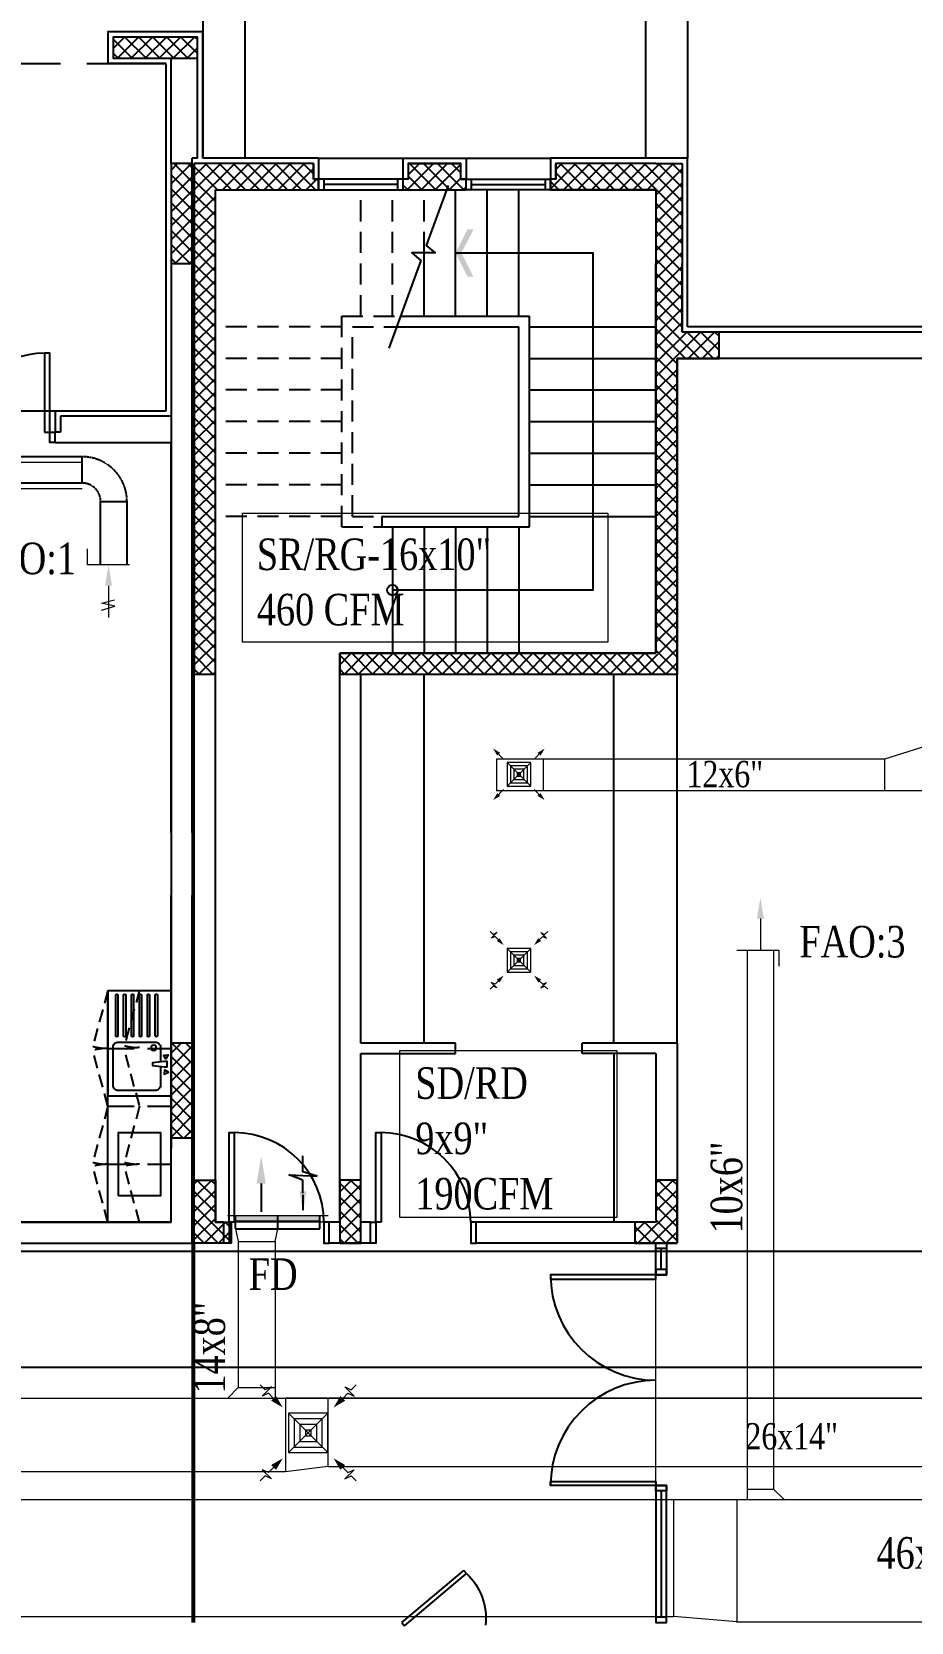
# Model space of a CAD drawing. Extents: x 278386 to 404536, y 8015 to 97114.
# Drawn here: x 352406 to 360749, y 68438 to 83535 of the extents above; entities that cross this region are included whole.
import ezdxf

# ---------------------------------------------------------------- set-up
doc = ezdxf.new("R2010")
doc.units = 0
doc.header["$LTSCALE"] = 2
doc.header["$MEASUREMENT"] = 0
for name, pattern in [('1-BLOCK-A_FLOOR PLAN$0$HIDDEN', [0.375, 0.25, -0.125]), ('1-BLOCK-A_FLOOR PLAN$0$HIDDEN2', [0.1875, 0.125, -0.0625]), ('HIDDEN', [0.375, 0.25, -0.125])]:
    doc.linetypes.add(name, pattern=pattern)
doc.layers.get('0').update_dxf_attribs({"color": 1})
for name, color, linetype, lineweight in [('-D', 2, 'Continuous', 13), ('-DT', 4, 'Continuous', 13), ('ac duct1', 50, 'Continuous', 13), ('fresh air', 6, 'Continuous', 13)]:
    doc.layers.add(name, color=color, linetype=linetype, lineweight=lineweight)
for name, color, linetype in [('1-BLOCK-A_FLOOR PLAN$0$ARCH', 1, '1-BLOCK-A_FLOOR PLAN$0$HIDDEN2'), ('1-BLOCK-A_FLOOR PLAN$0$CLADDING', 1, 'Continuous'), ('1-BLOCK-A_FLOOR PLAN$0$COL', 1, 'Continuous'), ('1-BLOCK-A_FLOOR PLAN$0$COL-HAT', 1, 'Continuous'), ('1-BLOCK-A_FLOOR PLAN$0$COLUMN', 1, 'Continuous'), ('1-BLOCK-A_FLOOR PLAN$0$Counter', 11, 'Continuous'), ('1-BLOCK-A_FLOOR PLAN$0$DOOR', 1, 'Continuous'), ('1-BLOCK-A_FLOOR PLAN$0$EL', 1, 'Continuous'), ('1-BLOCK-A_FLOOR PLAN$0$EXP-JOINT', 1, 'Continuous'), ('1-BLOCK-A_FLOOR PLAN$0$FIXT KIT', 1, 'Continuous'), ('1-BLOCK-A_FLOOR PLAN$0$Hidden', 1, '1-BLOCK-A_FLOOR PLAN$0$HIDDEN'), ('1-BLOCK-A_FLOOR PLAN$0$KITCHEN', 1, 'Continuous'), ('1-BLOCK-A_FLOOR PLAN$0$STAIR', 1, 'Continuous'), ('1-BLOCK-A_FLOOR PLAN$0$Stairs', 1, 'Continuous'), ('1-BLOCK-A_FLOOR PLAN$0$WALL', 1, 'Continuous'), ('1-BLOCK-A_FLOOR PLAN$0$WIN', 1, 'Continuous'), ('ACGRILL', 7, 'Continuous'), ('ex text', 93, 'Continuous'), ('ext', 93, 'Continuous'), ('TITLE-A$0$1-BLOCK-A_FLOOR PLAN$0$ROAD', 1, 'Continuous')]:
    doc.layers.add(name, color=color, linetype=linetype)
doc.styles.add('IBA', font='romantic.ttf', dxfattribs={"width": 0.8, "height": 0.3})
doc.styles.add('manohar', font='romantic.ttf', dxfattribs={"width": 0.8, "height": 0.25})
pattern_1 = [(45, (-807.44601, -362.50535), (-0.066291261, 0.066291261), []), (135, (-807.44601, -362.50535), (-0.066291261, -0.066291261), [])]

# ---------------------------------------------------------------- blocks, each defined once
blk = doc.blocks.new('SA')
at = {"color": 7}
blk.add_line((-3, 0), (0, 0), dxfattribs=at)
blk.add_solid([(-3, -0.33), (-3, 0.33), (-5, 0)], dxfattribs=at)
blk = doc.blocks.new('A$C364C0CB1')
at = {"layer": '-DT'}
blk.add_lwpolyline([(-0.224, 0), (0.175, 0), (0.175, 0.152)], dxfattribs=at)
at = {"layer": '-DT', "xscale": 0.1000000000000014, "yscale": 0.1000000000000014, "zscale": 0.1000000000000014, "rotation": 90}
blk.add_blockref('SA', (0, 0), dxfattribs=at)
blk = doc.blocks.new('RA')
for p, q in [((-2, 0), (-5, 0)), ((-4.32, -0.67), (-3.95, 0.58)), ((-3.95, 0.58), (-3.66, -0.68)), ((-3.66, -0.68), (-3.32, 0.56))]:
    blk.add_line(p, q)
blk.add_solid([(-2, 0.33), (-2, -0.33), (0, 0)])
blk = doc.blocks.new('A$C5D7019D5')
at = {"layer": '-DT'}
blk.add_lwpolyline([(-0.199, 0), (0.199, 0), (0.199, 0.152)], dxfattribs=at)
at = {"layer": '-DT', "xscale": 0.1000000000000014, "yscale": 0.1000000000000014, "zscale": 0.1000000000000014, "rotation": 90}
blk.add_blockref('RA', (0, 0), dxfattribs=at)
blk = doc.blocks.new('1-BLOCK-A_FLOOR PLAN$0$W80')
at = {"color": 8}
for p, q in [((0, 0.1), (0.8, 0.1)), ((0.8, 0), (0, 0)), ((0.05, 0), (0.05, 0.1)), ((0.75, 0.05), (0.05, 0.05)), ((0.75, 0.1), (0.75, 0))]:
    blk.add_line(p, q, dxfattribs=at)
blk = doc.blocks.new('1-BLOCK-A_FLOOR PLAN$0$20d100l')
at = {"color": 8}
for points in [[(0.1, 0.2), (0.05, 0.2), (0.05, 1.05), (0.1, 1.05), (0.1, 0.2)], [(0, 0.2), (0.05, 0.2), (0.05, 0), (0, 0)], [(1, 0.2), (0.95, 0.2), (0.95, 0), (1, 0)]]:
    blk.add_lwpolyline(points, dxfattribs=at)
blk.add_arc((0.1, 0.2), 0.85, 0, 90, dxfattribs=at)
blk = doc.blocks.new('1-BLOCK-A_FLOOR PLAN$0$DOOR-1')
at = {"layer": '1-BLOCK-A_FLOOR PLAN$0$DOOR', "color": 9}
for p, q in [((0, 0), (-0.461, -0.549)), ((0, 0), (0.029, -0.024)), ((0.029, -0.024), (-0.432, -0.573)), ((-0.432, -0.573), (-0.461, -0.549))]:
    blk.add_line(p, q, dxfattribs=at)
blk.add_arc((-0.034, -0.194), 0.55, 223.5862, 275.8832, dxfattribs=at)
blk = doc.blocks.new('1-BLOCK-A_FLOOR PLAN$0$sk-s-100')
at = {"color": 8}
for p, q in [((1, 0), (0, 0)), ((0, -0.6), (0, 0)), ((1, -0.6), (1, 0)), ((1, -0.6), (0, -0.6))]:
    blk.add_line(p, q, dxfattribs=at)
blk.add_lwpolyline([(0.279, -0.1), (0.1, -0.1, 0.414214), (0.05, -0.15), (0.05, -0.5, 0.414214), (0.1, -0.55), (0.46, -0.55, 0.414214), (0.51, -0.5), (0.51, -0.15, 0.414214), (0.46, -0.1), (0.321, -0.1)], format="xyb", dxfattribs=at)
for points in [[(0.247, -0.061), (0.204, -0.064), (0.224, -0.025)], [(0.275, -0.062), (0.275, -0.038), (0.325, -0.038), (0.325, -0.062), (0.312, -0.175), (0.288, -0.175)], [(0.386, -0.072), (0.389, -0.029), (0.35, -0.049)]]:
    blk.add_lwpolyline(points, close=True, dxfattribs=at)
for points in [[(0.955, -0.13), (0.57, -0.13, 1), (0.57, -0.15), (0.955, -0.15, 1)], [(0.955, -0.205), (0.57, -0.205, 1), (0.57, -0.225), (0.955, -0.225, 1)], [(0.955, -0.28), (0.57, -0.28, 1), (0.57, -0.3), (0.955, -0.3, 1)], [(0.955, -0.355), (0.57, -0.355, 1), (0.57, -0.375), (0.955, -0.375, 1)], [(0.955, -0.43), (0.57, -0.43, 1), (0.57, -0.45), (0.955, -0.45, 1)], [(0.955, -0.505), (0.57, -0.505, 1), (0.57, -0.525), (0.955, -0.525, 1)]]:
    blk.add_lwpolyline(points, format="xyb", close=True, dxfattribs=at)
blk.add_circle((0.455, -0.165), 0.025, dxfattribs=at)
blk = doc.blocks.new('1-BLOCK-A_FLOOR PLAN', base_point=(138.43, 17.087))
at = {"layer": '1-BLOCK-A_FLOOR PLAN$0$COL-HAT', "linetype": 'Continuous'}
h = blk.add_hatch(dxfattribs=at)
h.set_pattern_fill('ANSI37', color=8, scale=0.75, style=0)
h.set_pattern_definition([(45, (89.25, 90.05), (-0.066291, 0.066291), []), (135, (89.25, 90.05), (-0.066291, -0.066291), [])])
h.paths.add_polyline_path([(90.05, 90.05), (90.05, 90.25), (89.25, 90.25), (89.25, 90.2), (89.25, 90.05)])
at = {"layer": '1-BLOCK-A_FLOOR PLAN$0$COL-HAT'}
h = blk.add_hatch(dxfattribs=at)
h.set_pattern_fill('ANSI37', color=8, scale=0.75, style=0)
h.set_pattern_definition([(45, (89.8, 88.1), (-0.066291, 0.066291), []), (135, (89.8, 88.1), (-0.066291, -0.066291), [])])
h.paths.add_polyline_path([(90, 89.05), (89.8, 89.05), (89.8, 88.1), (90, 88.1)])
at = {"layer": '1-BLOCK-A_FLOOR PLAN$0$COL-HAT', "linetype": 'Continuous'}
h = blk.add_hatch(dxfattribs=at)
h.set_pattern_fill('ANSI37', color=8, scale=0.75, style=0)
h.set_pattern_definition([(45, (90.02, 84.2), (-0.0662913, 0.0662913), []), (135, (90.02, 84.2), (-0.0662913, -0.0662913), [])])
h.paths.add_polyline_path([(91.15, 89.05), (90.02, 89.05), (90.02, 84.2), (90.22, 84.2), (90.22, 88.8), (91.2, 88.8), (91.2, 88.9), (91.15, 88.9)])
h = blk.add_hatch(dxfattribs=at)
h.set_pattern_fill('ANSI37', color=8, scale=0.75, style=0)
h.set_pattern_definition([(45, (91.4, 84.2), (-0.0662913, 0.0662913), []), (135, (91.4, 84.2), (-0.0662913, -0.0662913), [])])
h.paths.add_polyline_path([(94.65, 89.05), (94.4, 89.05), (93.45, 89.05), (93.45, 88.9), (93.4, 88.9), (93.4, 88.8), (94.4, 88.8), (94.4, 84.4), (91.4, 84.4), (91.4, 84.2), (94.6, 84.2), (94.6, 87.2), (95, 87.2), (95, 87.45), (94.65, 87.45)])
h = blk.add_hatch(dxfattribs=at)
h.set_pattern_fill('ANSI37', color=8, scale=0.75, style=0)
h.set_pattern_definition([(45, (92, 88.79958), (-0.066291, 0.066291), []), (135, (92, 88.79958), (-0.066291, -0.066291), [])])
h.paths.add_polyline_path([(92.55, 89.05), (92.05, 89.05), (92.05, 88.9), (92, 88.9), (92, 88.8), (92.6, 88.8), (92.6, 88.9), (92.55, 88.9)])
at = {"layer": '1-BLOCK-A_FLOOR PLAN$0$COL-HAT'}
h = blk.add_hatch(dxfattribs=at)
h.set_pattern_fill('ANSI37', color=8, scale=0.75, style=0)
h.set_pattern_definition(pattern_1)
h.paths.add_polyline_path([(90, 80.7), (89.8, 80.7), (89.8, 79.8), (90, 79.8)])
h = blk.add_hatch(dxfattribs=at)
h.set_pattern_fill('ANSI37', color=8, scale=0.75, style=0)
h.set_pattern_definition(pattern_1)
h.paths.add_polyline_path([(90.02, 78.8), (90.02, 79.4), (90.22, 79.4), (90.22, 79), (90.37, 79), (90.37, 78.8)])
h = blk.add_hatch(dxfattribs=at)
h.set_pattern_fill('ANSI37', color=8, scale=0.75, style=0)
h.set_pattern_definition(pattern_1)
h.paths.add_polyline_path([(91.6, 78.8), (91.6, 79.4), (91.4, 79.4), (91.4, 78.8)])
h = blk.add_hatch(dxfattribs=at)
h.set_pattern_fill('ANSI37', color=8, scale=0.75, style=0)
h.set_pattern_definition(pattern_1)
h.paths.add_polyline_path([(94.6, 79.4), (94.4, 79.4), (94.4, 79), (94.2, 79), (94.2, 78.8), (94.6, 78.8)])
at = {"layer": '1-BLOCK-A_FLOOR PLAN$0$ARCH', "color": 8, "linetype": '1-BLOCK-A_FLOOR PLAN$0$HIDDEN'}
blk.add_line((83, 90), (89.2, 90), dxfattribs=at)
at = {"layer": '1-BLOCK-A_FLOOR PLAN$0$CLADDING', "color": 8}
for p, q in [((90.1, 89.1), (90.1, 90.3)), ((89.75, 90), (89.2, 90)), ((89.75, 90), (89.75, 86.7)), ((91.15, 89.1), (90.1, 89.1)), ((91.2, 89.1), (90.1, 89.1)), ((91.2, 89.1), (91.2, 88.9)), ((92, 89.1), (92, 88.9)), ((92, 89.1), (92.6, 89.1)), ((92.6, 89.1), (92.6, 88.9)), ((94.7, 89.1), (93.4, 89.1)), ((93.4, 89.1), (93.4, 88.9)), ((94.7, 87.5), (94.7, 89.099)), ((97.2, 87.5), (94.7, 87.5)), ((88.7, 86.7), (88.7, 86.5)), ((89.75, 86.7), (88.7, 86.7))]:
    blk.add_line(p, q, dxfattribs=at)
blk.add_lwpolyline([(90.1, 90.3), (89.2, 90.3), (89.2, 90.25), (89.2, 90.25), (89.2, 90), (89.75, 90)], dxfattribs=at)
at = {"layer": '1-BLOCK-A_FLOOR PLAN$0$COL', "color": 8}
blk.add_lwpolyline([(90.05, 90.05), (90.05, 90.25), (89.25, 90.25), (89.25, 90.2), (89.25, 90.2), (89.25, 90.05), (90.05, 90.05)], dxfattribs=at)
blk.add_lwpolyline([(89.8, 88.1), (90, 88.1), (90, 89.05), (89.8, 89.05)], close=True, dxfattribs=at)
at = {"layer": '1-BLOCK-A_FLOOR PLAN$0$COLUMN', "color": 8}
for p, q in [((91.15, 89.05), (90.02, 89.05)), ((90.02, 89.05), (90.02, 84.2)), ((91.15, 88.9), (91.15, 89.05)), ((94.4, 89.05), (94.65, 89.05)), ((94.65, 89.05), (94.65, 87.45)), ((90.22, 88.8), (91.2, 88.8)), ((90.22, 84.2), (90.22, 88.8)), ((91.2, 88.9), (91.15, 88.9)), ((91.2, 88.8), (91.2, 88.9)), ((94.6, 87.2), (94.6, 84.2)), ((91.4, 84.4), (91.4, 84.2)), ((91.4, 84.4), (94.4, 84.4)), ((90.22, 84.2), (90.02, 84.2)), ((94.6, 84.2), (91.4, 84.2))]:
    blk.add_line(p, q, dxfattribs=at)
for points in [[(92.6, 88.9), (92.55, 88.9), (92.55, 89.05), (92.05, 89.05), (92.05, 88.9), (92, 88.9), (92, 88.8), (92.6, 88.8)], [(90, 80.7), (89.8, 80.7), (89.8, 79.8), (90, 79.8)], [(90.02, 78.8), (90.02, 79.4), (90.22, 79.4), (90.22, 79), (90.37, 79), (90.37, 78.8)], [(91.6, 78.8), (91.6, 79.4), (91.4, 79.4), (91.4, 78.8)], [(94.6, 78.8), (94.6, 79.4), (94.4, 79.4), (94.4, 79), (94.2, 79), (94.2, 78.8)]]:
    blk.add_lwpolyline(points, close=True, dxfattribs=at)
for points in [[(94.4, 89.05), (93.45, 89.05), (93.45, 88.9), (93.4, 88.9), (93.4, 88.8), (94.4, 88.8), (94.4, 88.8), (94.4, 84.4)], [(94.6, 87.2), (95, 87.2), (95, 87.45), (94.65, 87.45)]]:
    blk.add_lwpolyline(points, dxfattribs=at)
at = {"layer": '1-BLOCK-A_FLOOR PLAN$0$Counter', "color": 8}
for p, q in [((92.2, 80.7), (92.2, 84.2)), ((94, 80.7), (94, 84.2)), ((94.6, 80.7), (94.6, 84.2)), ((94, 80.6), (94, 79))]:
    blk.add_line(p, q, dxfattribs=at)
at = {"layer": '1-BLOCK-A_FLOOR PLAN$0$DOOR', "color": 8}
for points in [[(88.6, 86.5), (88.65, 86.5), (88.65, 87.25), (88.6, 87.25), (88.6, 86.5)], [(88.7, 86.4), (88.65, 86.4), (88.65, 86.5), (88.7, 86.5)]]:
    blk.add_lwpolyline(points, dxfattribs=at)
for points in [[(94.4, 78.5), (93.4, 78.5), (93.4, 78.46), (94.4, 78.46)], [(94.4, 76.5), (93.4, 76.5), (93.4, 76.54), (94.4, 76.54)]]:
    blk.add_lwpolyline(points, close=True, dxfattribs=at)
for centre, radius, start, end in [((88.6, 86.5), 0.75, 90, 180), ((94.4, 78.5), 1, 180, 270), ((94.4, 76.5), 1, 90, 180)]:
    blk.add_arc(centre, radius, start, end, dxfattribs=at)
at = {"layer": '1-BLOCK-A_FLOOR PLAN$0$EL', "color": 8, "linetype": '1-BLOCK-A_FLOOR PLAN$0$HIDDEN', "ltscale": 0.25}
for points in [[(89.2, 81.2), (89.057, 80.669, 0.065901), (89.2, 80.65)], [(89.5, 81.207), (89.357, 80.676, 0.065901), (89.5, 80.657)], [(89.2, 80.1), (89.057, 80.631, -0.065901), (89.2, 80.65)], [(89.5, 80.107), (89.357, 80.638, -0.065901), (89.5, 80.657)], [(89.2, 80.1), (89.057, 79.569, 0.065901), (89.2, 79.55)], [(89.5, 80.1), (89.357, 79.569, 0.065901), (89.5, 79.55)], [(89.2, 79), (89.057, 79.531, -0.065901), (89.2, 79.55)], [(89.5, 79), (89.357, 79.531, -0.065901), (89.5, 79.55)]]:
    blk.add_lwpolyline(points, format="xyb", dxfattribs=at)
at = {"layer": '1-BLOCK-A_FLOOR PLAN$0$EXP-JOINT', "color": 8}
for p, q in [((90, 78.8), (90, 75.2)), ((90.02, 78.8), (90.02, 75.2))]:
    blk.add_line(p, q, dxfattribs=at)
at = {"layer": '1-BLOCK-A_FLOOR PLAN$0$FIXT KIT', "color": 8}
blk.add_lwpolyline([(89.3, 79.25), (89.3, 79.85), (89.7, 79.85), (89.7, 79.25)], close=True, dxfattribs=at)
at = {"layer": '1-BLOCK-A_FLOOR PLAN$0$Hidden', "color": 8, "ltscale": 0.5}
for p, q in [((89.2, 80.65), (89.8, 80.65)), ((89.2, 80.1), (89.8, 80.1)), ((89.2, 79.55), (89.8, 79.55))]:
    blk.add_line(p, q, dxfattribs=at)
at = {"layer": '1-BLOCK-A_FLOOR PLAN$0$KITCHEN', "color": 8}
for p, q in [((89.2, 81.2), (89.8, 81.2)), ((89.2, 79), (89.2, 81.2))]:
    blk.add_line(p, q, dxfattribs=at)
at = {"layer": '1-BLOCK-A_FLOOR PLAN$0$STAIR', "color": 8, "linetype": '1-BLOCK-A_FLOOR PLAN$0$HIDDEN2', "ltscale": 0.8}
for p, q in [((91.6, 87.6), (91.6, 88.8)), ((91.9, 87.6), (91.9, 88.8)), ((92.2, 88.2), (92.2, 88.8)), ((91.42, 87.6), (91.976, 87.6)), ((91.42, 85.6), (91.42, 87.6)), ((91.42, 87.5), (90.22, 87.5)), ((91.52, 87.5), (91.94, 87.5)), ((91.52, 85.7), (91.52, 87.5)), ((91.42, 87.2), (90.22, 87.2)), ((91.42, 86.9), (90.22, 86.9)), ((91.42, 86.6), (90.22, 86.6)), ((91.42, 86.3), (90.22, 86.3)), ((91.42, 86), (90.22, 86)), ((91.42, 85.7), (90.22, 85.7)), ((91.42, 85.6), (91.8, 85.6)), ((91.52, 85.7), (91.8, 85.7))]:
    blk.add_line(p, q, dxfattribs=at)
at = {"layer": '1-BLOCK-A_FLOOR PLAN$0$STAIR', "color": 8}
for p, q in [((92.5, 87.6), (92.5, 88.8)), ((92.8, 87.6), (92.8, 88.8)), ((93.1, 87.6), (93.1, 88.8)), ((92.2, 87.6), (92.2, 88.2)), ((91.976, 87.6), (93.2, 87.6)), ((93.2, 85.6, 0), (93.2, 87.6)), ((91.94, 87.5), (93.1, 87.5)), ((93.1, 85.7, 0), (93.1, 87.5)), ((93.2, 87.5), (94.4, 87.5)), ((93.2, 87.2), (94.4, 87.2)), ((93.2, 86.9), (94.4, 86.9)), ((93.2, 86.6), (94.4, 86.6)), ((93.2, 86.3), (94.4, 86.3)), ((93.2, 86), (94.4, 86)), ((91.8, 85.7), (91.8, 85.6)), ((91.8, 85.7), (93.1, 85.7)), ((91.8, 85.6), (93.2, 85.6)), ((91.9, 85.6), (91.9, 84.4)), ((92.2, 85.6), (92.2, 84.4)), ((92.5, 85.6), (92.5, 84.4)), ((92.8, 85.6), (92.8, 84.4)), ((93.1, 85.6), (93.1, 84.4)), ((93.2, 85.7), (94.4, 85.7))]:
    blk.add_line(p, q, dxfattribs=at)
at = {"layer": '1-BLOCK-A_FLOOR PLAN$0$STAIR', "color": 8, "linetype": 'Continuous'}
blk.add_lwpolyline([(92.428, 88.841), (92.22, 88.27), (92.304, 88.2), (92.085, 88.2), (92.169, 88.13), (91.866, 87.295)], dxfattribs=at)
at = {"layer": '1-BLOCK-A_FLOOR PLAN$0$STAIR', "color": 8}
blk.add_lwpolyline([(92.5, 88.2), (93.8, 88.2), (93.8, 85), (91.9, 85)], dxfattribs=at)
blk.add_circle((91.9, 85), 0.05, dxfattribs=at)
for points in [[(92.669, 88.425), (92.556, 88.2), (92.613, 88.425), (92.5, 88.2)], [(92.669, 87.974), (92.556, 88.2), (92.613, 87.974), (92.5, 88.2)]]:
    blk.add_solid(points, dxfattribs=at)
at = {"layer": '1-BLOCK-A_FLOOR PLAN$0$Stairs', "color": 8}
for p, q in [((94.3, 96.699), (94.3, 89.1)), ((94.7, 96.699), (94.7, 89.1)), ((90.1, 91.331), (90.1, 89.1)), ((90.5, 91.1), (90.5, 89.1))]:
    blk.add_line(p, q, dxfattribs=at)
at = {"layer": '1-BLOCK-A_FLOOR PLAN$0$WALL', "color": 8}
for p, q in [((89.8, 89.05), (89.8, 90.05)), ((90.05, 89.101), (90.05, 90.05)), ((90.05, 89.101), (90, 89.101)), ((90, 89.05), (90, 89.101)), ((90.02, 78.8), (90.02, 89.05)), ((91.15, 89.05), (91.15, 88.9)), ((92.05, 89.05), (92.05, 88.9)), ((92.05, 89.05), (92.55, 89.05)), ((92.55, 88.9), (92.55, 89.05)), ((94.4, 89.05), (93.45, 89.05)), ((93.45, 88.9), (93.45, 89.05)), ((90, 88.8), (90, 80)), ((90.22, 88.8), (91.15, 88.8)), ((90.22, 88.8), (91.2, 88.8)), ((90.22, 79), (90.22, 88.8)), ((91.15, 88.9), (91.2, 88.9)), ((91.2, 88.9), (91.2, 88.8)), ((92, 88.9), (92, 88.8)), ((92.05, 88.9), (92, 88.9)), ((92, 88.8), (92.6, 88.8)), ((92.55, 88.9), (92.6, 88.9)), ((92.6, 88.8), (92.6, 88.9)), ((93.45, 88.9), (93.4, 88.9)), ((93.4, 88.8), (93.4, 88.9)), ((94.4, 88.8), (93.4, 88.8)), ((89.8, 88.099), (89.8, 86.65)), ((90, 82.7), (90, 88.099)), ((94.4, 84.4), (94.4, 88.1)), ((94.65, 87.45), (94.65, 88.099)), ((97.25, 87.45), (94.65, 87.45)), ((97.25, 87.2), (94.6, 87.2)), ((94.6, 84.2), (94.6, 87.2)), ((89.8, 86.8), (89.8, 79.7)), ((88.75, 86.65), (88.75, 86.5)), ((89.8, 86.65), (88.75, 86.65)), ((88.7, 86.4), (88.7, 86.5)), ((88.75, 86.5), (88.7, 86.5)), ((88.7, 86.4), (89.8, 86.4)), ((89.8, 82.7), (89.8, 86.4)), ((94.4, 84.4), (91.4, 84.4)), ((91.4, 79), (91.4, 84.4)), ((94.6, 84.2), (91.6, 84.2)), ((91.6, 80.7), (91.6, 84.2)), ((89.8, 79), (89.8, 82.1)), ((90, 80), (90, 82.1)), ((92.5, 80.7), (91.6, 80.7)), ((92.5, 80.6), (92.5, 80.7)), ((94.6, 80.7), (93.7, 80.7)), ((93.7, 80.6), (93.7, 80.7)), ((94.6, 80.7), (94.6, 78.8)), ((91.6, 79), (91.6, 80.6)), ((91.6, 80.6), (92.5, 80.6)), ((94.4, 80.6), (93.7, 80.6)), ((94.4, 80.6), (94.4, 79)), ((90, 79.8), (90, 79.5)), ((90, 78.8), (90, 79.8)), ((85.2, 79), (89.8, 79)), ((89.8, 79), (88.2, 79)), ((90.3, 79), (90.22, 79)), ((90.3, 78.8), (90.3, 79)), ((91.4, 79), (91.3, 79)), ((91.4, 79), (91.3, 79)), ((91.3, 78.8), (91.3, 79)), ((91.693, 79), (91.6, 79)), ((91.693, 78.8), (91.693, 79)), ((94.4, 79), (92.693, 79)), ((92.693, 78.8), (92.693, 79)), ((85.2, 78.8), (90, 78.8)), ((90.3, 78.8), (90.02, 78.8)), ((91.693, 78.8), (91.3, 78.8)), ((91.693, 78.8), (91.3, 78.8)), ((94.6, 78.8), (92.693, 78.8))]:
    blk.add_line(p, q, dxfattribs=at)
at = {"layer": '1-BLOCK-A_FLOOR PLAN$0$WIN', "color": 8}
for p, q in [((91.2, 89.1), (92, 89.1)), ((92.6, 89.1), (93.4, 89.1)), ((92.6, 88.9), (93.4, 88.9)), ((93.4, 88.8), (92.6, 88.8)), ((92.65, 88.8), (92.65, 88.9)), ((92.65, 88.85), (93.35, 88.85)), ((93.35, 88.9), (93.35, 88.8)), ((88.7, 86.7), (83.5, 86.7)), ((94.45, 78.55), (94.45, 78.75)), ((94.45, 76.45), (94.45, 75.25))]:
    blk.add_line(p, q, dxfattribs=at)
for points in [[(94.4, 78.8), (94.5, 78.8), (94.5, 78.75), (94.4, 78.75)], [(94.5, 78.5), (94.4, 78.5), (94.4, 78.8), (94.5, 78.8)], [(94.4, 78.5), (94.5, 78.5), (94.5, 78.55), (94.4, 78.55)], [(94.4, 76.5), (94.5, 76.5), (94.5, 76.45), (94.4, 76.45)], [(94.5, 76.5), (94.4, 76.5), (94.4, 75.2), (94.5, 75.2)], [(94.4, 75.2), (94.5, 75.2), (94.5, 75.25), (94.4, 75.25)]]:
    blk.add_lwpolyline(points, close=True, dxfattribs=at)
at = {"layer": '1-BLOCK-A_FLOOR PLAN$0$DOOR', "color": 8}
for p in [(90.3, 78.8), (91.693, 78.8)]:
    blk.add_blockref('1-BLOCK-A_FLOOR PLAN$0$20d100l', p, dxfattribs=at)
at = {"layer": '1-BLOCK-A_FLOOR PLAN$0$DOOR', "color": 8, "xscale": -1.074163732235149, "yscale": 1.074163732235093, "zscale": 1.074163732235047, "rotation": 90.00000008468442}
blk.add_blockref('1-BLOCK-A_FLOOR PLAN$0$DOOR-1', (91.988, 75.2), dxfattribs=at)
at = {"layer": '1-BLOCK-A_FLOOR PLAN$0$FIXT KIT', "color": 8, "xscale": -1, "rotation": 269.9999999999968}
blk.add_blockref('1-BLOCK-A_FLOOR PLAN$0$sk-s-100', (89.8, 80.2), dxfattribs=at)
at = {"layer": '1-BLOCK-A_FLOOR PLAN$0$WIN', "color": 8, "xscale": -1, "rotation": 180}
blk.add_blockref('1-BLOCK-A_FLOOR PLAN$0$W80', (91.2, 88.9), dxfattribs=at)
blk = doc.blocks.new('A$C51B27907')
blk.add_blockref('1-BLOCK-A_FLOOR PLAN', (123.971, 2.307))
blk = doc.blocks.new('G R 12')
at = {"layer": '-DT', "color": 7}
for p, q in [((-0.426, 0.426), (-0.38, 0.38)), ((-0.426, 0.426), (-0.38, 0.38)), ((0.426, 0.426), (0.38, 0.38)), ((0.426, 0.426), (0.38, 0.38)), ((-0.407, 0.326), (-0.324, 0.408)), ((-0.407, 0.326), (-0.324, 0.408)), ((-0.352, 0.352), (-0.407, 0.326)), ((-0.352, 0.352), (-0.407, 0.326)), ((-0.324, 0.408), (-0.38, 0.38)), ((-0.324, 0.408), (-0.38, 0.38)), ((-0.352, 0.352), (-0.306, 0.306)), ((-0.352, 0.352), (-0.306, 0.306)), ((0.352, 0.352), (0.306, 0.306)), ((0.352, 0.352), (0.306, 0.306)), ((0.407, 0.326), (0.324, 0.408)), ((0.324, 0.408), (0.38, 0.38)), ((0.407, 0.326), (0.324, 0.408)), ((0.324, 0.408), (0.38, 0.38)), ((0.352, 0.352), (0.407, 0.326)), ((0.352, 0.352), (0.407, 0.326)), ((-0.426, -0.426), (-0.38, -0.38)), ((-0.426, -0.426), (-0.38, -0.38)), ((-0.352, -0.352), (-0.407, -0.326)), ((-0.407, -0.326), (-0.324, -0.408)), ((-0.352, -0.352), (-0.407, -0.326)), ((-0.407, -0.326), (-0.324, -0.408)), ((-0.324, -0.408), (-0.38, -0.38)), ((-0.324, -0.408), (-0.38, -0.38)), ((-0.352, -0.352), (-0.306, -0.306)), ((-0.352, -0.352), (-0.306, -0.306)), ((0.352, -0.352), (0.306, -0.306)), ((0.352, -0.352), (0.306, -0.306)), ((0.407, -0.326), (0.324, -0.408)), ((0.407, -0.326), (0.324, -0.408)), ((0.324, -0.408), (0.38, -0.38)), ((0.324, -0.408), (0.38, -0.38)), ((0.352, -0.352), (0.407, -0.326)), ((0.352, -0.352), (0.407, -0.326)), ((0.426, -0.426), (0.38, -0.38)), ((0.426, -0.426), (0.38, -0.38))]:
    blk.add_line(p, q, dxfattribs=at)
at = {"layer": '-DT', "color": 1}
for p, q in [((-0.175, 0.175), (0.175, -0.175)), ((-0.175, -0.175), (0.175, 0.175)), ((-0.175, 0.175), (0.175, -0.175)), ((-0.175, -0.175), (0.175, 0.175))]:
    blk.add_line(p, q, dxfattribs=at)
at = {"layer": '-DT', "color": 7}
for points in [[(-0.225, 0.225, 0, 0.06, 0), (-0.306, 0.306, 0.06, 0.06, 0)], [(-0.225, 0.225, 0, 0.06, 0), (-0.306, 0.306, 0.06, 0.06, 0)], [(0.225, 0.225, 0, 0.06, 0), (0.306, 0.306, 0.06, 0.06, 0)], [(0.225, 0.225, 0, 0.06, 0), (0.306, 0.306, 0.06, 0.06, 0)], [(-0.225, -0.225, 0, 0.06, 0), (-0.306, -0.306, 0.06, 0.06, 0)], [(-0.225, -0.225, 0, 0.06, 0), (-0.306, -0.306, 0.06, 0.06, 0)], [(0.225, -0.225, 0, 0.06, 0), (0.306, -0.306, 0.06, 0.06, 0)], [(0.225, -0.225, 0, 0.06, 0), (0.306, -0.306, 0.06, 0.06, 0)]]:
    blk.add_lwpolyline(points, format="xyseb", dxfattribs=at)
blk.add_lwpolyline([(-0.175, -0.175), (0.175, -0.175), (0.175, 0.175), (-0.175, 0.175)], close=True, dxfattribs=at)
blk.add_lwpolyline([(-0.175, -0.175), (0.175, -0.175), (0.175, 0.175), (-0.175, 0.175)], close=True, dxfattribs=at)
at = {"layer": '-DT', "color": 1}
for points in [[(-0.125, -0.125), (0.125, -0.125), (0.125, 0.125), (-0.125, 0.125)], [(-0.125, -0.125), (0.125, -0.125), (0.125, 0.125), (-0.125, 0.125)], [(-0.075, -0.075), (0.075, -0.075), (0.075, 0.075), (-0.075, 0.075)], [(-0.075, -0.075), (0.075, -0.075), (0.075, 0.075), (-0.075, 0.075)], [(-0.025, -0.025), (0.025, -0.025), (0.025, 0.025), (-0.025, 0.025)], [(-0.025, -0.025), (0.025, -0.025), (0.025, 0.025), (-0.025, 0.025)]]:
    blk.add_lwpolyline(points, close=True, dxfattribs=at)
blk = doc.blocks.new('G S 14')
at = {"layer": '-DT', "color": 7}
for p, q in [((-0.345, 0.345), (-0.225, 0.225)), ((0.225, 0.225), (0.345, 0.345)), ((-0.345, -0.345), (-0.225, -0.225)), ((0.225, -0.225), (0.345, -0.345))]:
    blk.add_line(p, q, dxfattribs=at)
at = {"layer": '-DT', "color": 1}
for p, q in [((-0.175, 0.175), (0.175, -0.175)), ((-0.175, -0.175), (0.175, 0.175))]:
    blk.add_line(p, q, dxfattribs=at)
at = {"layer": '-DT', "color": 7}
for points in [[(-0.38, 0.38, 0, 0.06, 0), (-0.298, 0.298, 0.06, 0.06, 0)], [(0.38, 0.38, 0, 0.06, 0), (0.298, 0.298, 0.06, 0.06, 0)], [(-0.38, -0.38, 0, 0.06, 0), (-0.298, -0.298, 0.06, 0.06, 0)], [(0.38, -0.38, 0, 0.06, 0), (0.298, -0.298, 0.06, 0.06, 0)]]:
    blk.add_lwpolyline(points, format="xyseb", dxfattribs=at)
blk.add_lwpolyline([(-0.175, -0.175), (0.175, -0.175), (0.175, 0.175), (-0.175, 0.175)], close=True, dxfattribs=at)
at = {"layer": '-DT', "color": 1}
for points in [[(-0.125, -0.125), (0.125, -0.125), (0.125, 0.125), (-0.125, 0.125)], [(-0.075, -0.075), (0.075, -0.075), (0.075, 0.075), (-0.075, 0.075)], [(-0.025, -0.025), (0.025, -0.025), (0.025, 0.025), (-0.025, 0.025)]]:
    blk.add_lwpolyline(points, close=True, dxfattribs=at)

msp = doc.modelspace()

# ---------------------------------------------------------------- hatches: boundary and pattern name
at = {"layer": 'ACGRILL', "linetype": 'Continuous', "ltscale": 3}
for points in [[(354739, 72245), (354739, 72297), (354339, 72297), (354339, 72245)], [(355139, 72297), (354739, 72297), (354739, 72245), (355139, 72245)]]:
    msp.add_hatch(color=1, dxfattribs=at).paths.add_polyline_path(points)

# ---------------------------------------------------------------- linework, layer by layer
at = {"layer": '-D'}
for points in [[(354406, 78964), (357871, 78964), (357871, 77740), (354406, 77740)], [(355898, 73865), (357955, 73865), (357955, 72281), (355898, 72281)]]:
    msp.add_lwpolyline(points, close=True, dxfattribs=at)
at = {"layer": '-DT'}
for p, q in [((347072, 79451), (352884, 79451)), ((347072, 79201), (352884, 79201))]:
    msp.add_line(p, q, dxfattribs=at)
at = {"layer": 'ac duct1'}
for p, q in [((360997, 76790, 0), (360497, 76630, 0)), ((360497, 76630, 0), (356814, 76630, 0)), ((356814, 76630, 0), (356814, 76330, 0)), ((357257, 76630, 0), (357257, 76330, 0)), ((360497, 76630, 0), (360497, 76330, 0)), ((360997, 76330, 0), (356814, 76330, 0)), ((355177, 72235, 0), (354302, 72235, 0)), ((354339, 72172, 0), (354364, 72051, 0)), ((354714, 72051, 0), (354739, 72172, 0)), ((354364, 72051, 0), (354364, 70665, 0)), ((354364, 72051, 0), (354714, 72051, 0)), ((354714, 72051, 0), (354714, 70565, 0)), ((358327, 69735), (358327, 71715)), ((354364, 70665, 0), (354264, 70565, 0)), ((354364, 70665, 0), (354714, 70665, 0)), ((354364, 70665, 0), (354364, 70665, 0)), ((339042, 70565), (356879, 70565, 0)), ((354814, 70565, 0), (362041, 70565, 0)), ((354814, 70565, 0), (354814, 69865, 0)), ((360966, 70565, 0), (354814, 70565, 0)), ((360966, 70565, 0), (354814, 70565, 0)), ((354814, 70565, 0), (356879, 70565, 0)), ((355214, 70565, 0), (355214, 69915, 0)), ((355214, 69915, 0), (354814, 69865, 0)), ((355214, 69915, 0), (361641, 69915, 0)), ((354814, 69865, 0), (349116, 69865, 0))]:
    msp.add_line(p, q, dxfattribs=at)
at = {"layer": 'ACGRILL', "color": 6, "linetype": 'Continuous', "ltscale": 3}
for p, q in [((354978, 72714, 0), (354978, 72866, 0)), ((354844, 72684, 0), (355114, 72673, 0)), ((354978, 72634, 0), (354844, 72684, 0)), ((355114, 72673, 0), (354978, 72714, 0)), ((354978, 72511, 0), (354978, 72634, 0)), ((354582, 72602, 0), (354582, 72333, 0)), ((354978, 72494, 0), (354978, 72350, 0)), ((354339, 72172, 0), (354339, 72297, 0)), ((354339, 72172, 0), (354739, 72172, 0)), ((354739, 72172, 0), (354739, 72297, 0)), ((354739, 72172, 0), (354739, 72297, 0)), ((354739, 72172, 0), (355139, 72172, 0)), ((355139, 72172, 0), (355139, 72297, 0))]:
    msp.add_line(p, q, dxfattribs=at)
at = {"layer": 'ACGRILL', "color": 1, "linetype": 'Continuous', "ltscale": 3}
for p, q in [((354339, 72245, 0), (354739, 72245, 0)), ((354739, 72245, 0), (355139, 72245, 0))]:
    msp.add_line(p, q, dxfattribs=at)
at = {"layer": 'ACGRILL', "color": 1, "linetype": 'Continuous', "ltscale": 3, "const_width": 10}
for points in [[(354261, 72297), (354818, 72297)], [(354661, 72297), (355218, 72297)]]:
    msp.add_lwpolyline(points, dxfattribs=at)
at = {"layer": 'ACGRILL', "color": 6, "linetype": 'Continuous', "ltscale": 3}
for points in [[(354626, 72602, 0), (354538, 72602, 0), (354582, 72866, 0)], [(355011, 72527, 0), (354946, 72527, 0), (354978, 72333, 0)]]:
    msp.add_solid(points, dxfattribs=at)
at = {"layer": 'ext', "linetype": 'Continuous'}
for p, q in [((352884, 79501), (347097, 79501)), ((352884, 79251), (349083, 79251)), ((353059, 78476), (353059, 79076)), ((353309, 78476), (353309, 79076)), ((339317, 71959), (372100, 71959)), ((346031, 70859), (372100, 70859))]:
    msp.add_line(p, q, dxfattribs=at)
at = {"layer": 'ext'}
for p, q in [((352884, 79247), (352884, 79501)), ((353059, 79076), (353309, 79076))]:
    msp.add_line(p, q, dxfattribs=at)
at = {"layer": 'ext', "linetype": 'HIDDEN'}
for radius in [425, 175]:
    msp.add_arc((352884, 79076), radius, 0, 90, dxfattribs=at)
at = {"layer": 'fresh air', "color": 6, "linetype": 'Continuous', "ltscale": 0.3}
for p, q in [((359193, 74817), (359193, 69599)), ((359443, 74817), (359443, 69702)), ((314665, 69602), (358270, 69602)), ((357906, 69602), (369920, 69602)), ((343020, 68492), (358270, 68492)), ((343020, 68492), (358270, 68492)), ((357906, 68492), (358493, 68492, 0)), ((359093, 68442), (369920, 68442))]:
    msp.add_line(p, q, dxfattribs=at)
at = {"layer": 'fresh air'}
for p, q in [((358493, 69599), (358493, 68492, 0)), ((359093, 69599), (359093, 68435, 0)), ((359443, 69702), (359543, 69602)), ((359093, 68442), (358493, 68492, 0)), ((359364, 68442), (360317, 68442))]:
    msp.add_line(p, q, dxfattribs=at)
at = {"layer": 'fresh air', "color": 6, "linetype": 'Continuous', "ltscale": 0.6}
msp.add_line((359193, 69702), (359443, 69702), dxfattribs=at)
at = {"layer": 'TITLE-A$0$1-BLOCK-A_FLOOR PLAN$0$ROAD'}
msp.add_arc((363923, 70118), 24330, 5.1431, 5.1431, dxfattribs=at)

# ---------------------------------------------------------------- block references
at = {"layer": '-DT'}
for name, p, xscale, yscale, zscale in [('A$C5D7019D5', (353134, 78476), -1000, 1000, 1000), ('G S 14', (357027, 76486, 0), 642.8571428571672, 642.8571428571672, 642.8571428571672), ('G R 12', (357027, 74721, 0), 642.948416892466, 642.948416892466, 642.948416892466), ('G R 12', (355028, 70235, 0), 1071.580694820767, 1071.580694820767, 1071.580694820767)]:
    msp.add_blockref(name, p, dxfattribs=dict(at, xscale=xscale, yscale=yscale, zscale=zscale))
at = {"layer": '-DT', "xscale": -1000, "yscale": 1000, "zscale": 1000, "rotation": 180}
msp.add_blockref('A$C364C0CB1', (359318, 74817), dxfattribs=at)
at = {"layer": 'ext', "linetype": 'Continuous', "xscale": 1000, "yscale": 1000, "zscale": 1000}
msp.add_blockref('A$C51B27907', (278386, 8015), dxfattribs=at)

# ---------------------------------------------------------------- texts
at = {"layer": '-DT', "style": 'IBA', "width": 0.8}
for s, p in [('SR/RG-16x10"', (354541, 78425)), ('460 CFM', (354541, 77900)), ('SD/RD', (356044, 73406)), ('9x9"', (356044, 72881)), ('190CFM', (356044, 72356)), ('FD', (354464, 71592))]:
    msp.add_text(s, height=300, dxfattribs=at).set_placement(p)
msp.add_text('14x8"', height=300, rotation=90, dxfattribs=at).set_placement((354239, 70608))
at = {"layer": 'ac duct1', "style": 'manohar', "width": 0.8}
for s, p in [('12x6"', (358617, 76364)), ('26x14"', (359176, 70078))]:
    msp.add_text(s, height=250, dxfattribs=at).set_placement(p)
at = {"layer": 'ex text', "color": 45, "style": 'IBA', "width": 0.8}
msp.add_text('GEO:1', height=300, dxfattribs=at).set_placement((351798, 78386))
at = {"layer": 'ex text', "color": 202, "style": 'IBA', "width": 0.8}
msp.add_text('FAO:3', height=300, dxfattribs=at).set_placement((359688, 74748))
at = {"layer": 'ex text', "color": 7, "style": 'IBA', "width": 0.8}
msp.add_text('10x6"', height=300, rotation=90, dxfattribs=at).set_placement((359146, 72128))
msp.add_text('46x20"', height=300, dxfattribs=at).set_placement((360420, 68946))

doc.saveas('drawing.dxf')
